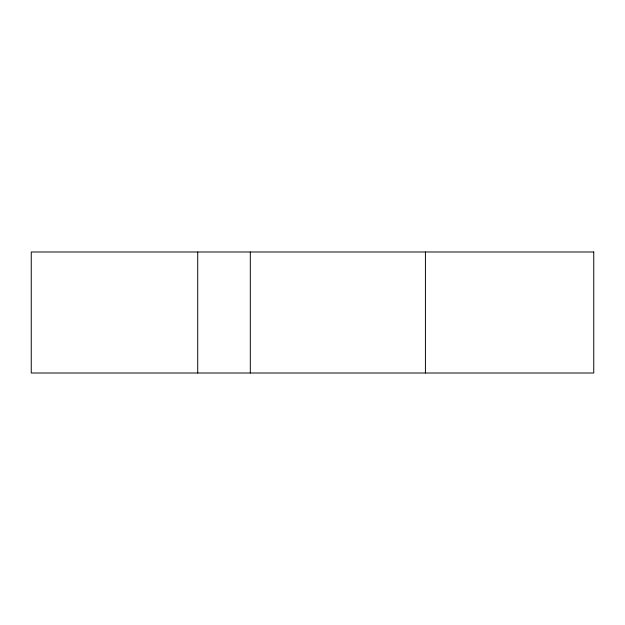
<?xml version="1.0" encoding="UTF-8"?>
<svg xmlns="http://www.w3.org/2000/svg" width="625" height="625" viewBox="0 0 625 625"><rect width="100%" height="100%" fill="white"/><g stroke="black" fill="none" stroke-linecap="round" stroke-linejoin="round"><path stroke-width="0.94" d="M425.422 251.992L425.422 373.008M250.305 251.992L250.305 373.008M197.719 251.992L197.719 373.008M593.75 251.992L31.25 251.992L31.25 373.008L593.75 373.008L593.75 251.992"/></g></svg>
